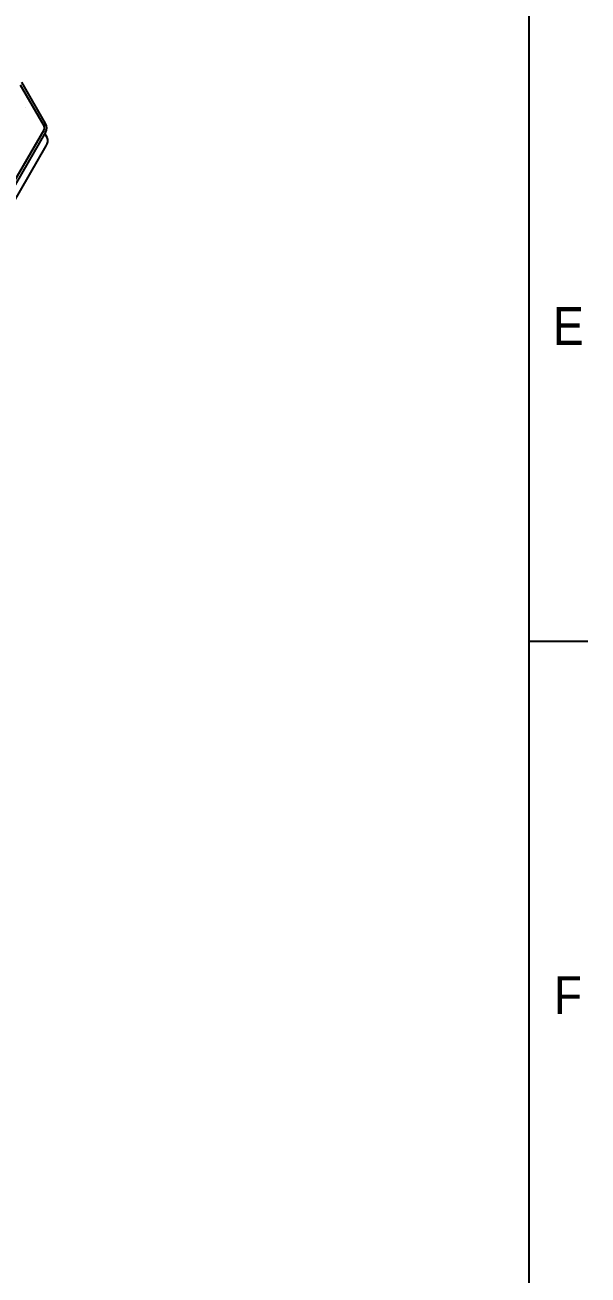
# Model space of a CAD drawing. Header units: millimetres. Extents: x 2 to 1109, y 2 to 430.
# Drawn here: x 511.8 to 557.2, y 110.8 to 211.6 of the extents above; entities that cross this region are included whole.
import ezdxf

# ---------------------------------------------------------------- set-up
doc = ezdxf.new("R2010")
doc.units = ezdxf.units.MM
doc.header["$LTSCALE"] = 0.5
for name, color, linetype in [('几何体', 7, 'Continuous'), ('注释', 2, 'Continuous'), ('草图直线', 1, 'Continuous')]:
    doc.layers.add(name, color=color, linetype=linetype)
doc.styles.add('SLDTEXTSTYLE0', font='GOTHIC.TTF', dxfattribs={"width": 0.913})

msp = doc.modelspace()

# ---------------------------------------------------------------- linework, layer by layer
at = {"layer": '几何体'}
for p, q in [((511.4, 206.79), (513.33, 203.45)), ((513.45, 203.66), (511.53, 207)), ((511.79, 204.93), (511.79, 204.94)), ((510.88, 198.93), (513.33, 203.17)), ((513.45, 202.96), (511, 198.71)), ((513.57, 202.54), (513.39, 202.85)), ((492.01, 164.63), (513.5, 201.86))]:
    msp.add_line(p, q, dxfattribs=at)
for centre, radius, start, end in [((512.77, 203.31), 0.769, 332.6097, 27.3903), ((513.06, 203.31), 0.307, 332.6097, 27.3903), ((512.94, 202.26), 0.69, 324.3824, 24.3071)]:
    msp.add_arc(centre, radius, start, end, dxfattribs=at)
at = {"layer": '草图直线'}
for p, q in [((552.45, 425.45), (552.45, 6.35)), ((552.45, 161.93), (557.21, 161.93))]:
    msp.add_line(p, q, dxfattribs=at)

# ---------------------------------------------------------------- texts
at = {"layer": '注释', "char_height": 3.05, "attachment_point": 2, "style": 'SLDTEXTSTYLE0'}
for s, insert in [('E', (555.63, 188.86)), ('F', (555.59, 134.89))]:
    msp.add_mtext(s, dxfattribs=dict(at, insert=insert))

doc.saveas('drawing.dxf')
